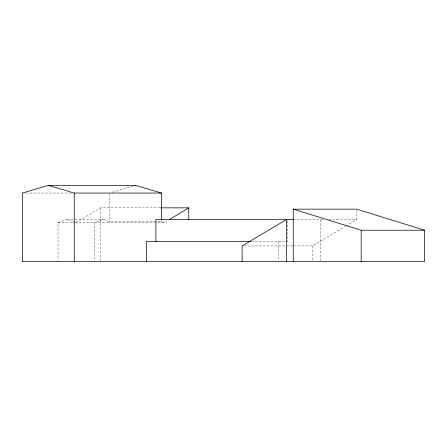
<?xml version="1.0" encoding="UTF-8"?>
<svg xmlns="http://www.w3.org/2000/svg" width="447" height="447" viewBox="0 0 447 447"><rect width="100%" height="100%" fill="white"/><g stroke="black" fill="none" stroke-linecap="round" stroke-linejoin="round"><path stroke-width="0.34" stroke-dasharray="2.23 1.68" d="M160.238 207.849L100.435 207.849L75.839 222.757L66.933 219.248L58.026 222.757L58.026 260.959M75.202 222.757L164.15 222.757L168.217 220.293M294.238 245.928L312.369 245.928L345.335 226.316M345.933 225.958L356.723 219.538L356.723 209.844M164.15 222.757L161.535 221.729L109.632 221.729L103.341 219.248L94.434 222.757L94.434 260.959M112.292 192.26L132.921 186.136M25.842 193.048L71.229 193.048M66.933 219.248L103.341 219.248M293.249 219.538L323.237 219.538M328.819 219.538L356.723 219.538M58.026 222.757L74.515 222.757M251.521 241.458L287.795 241.458L287.795 220.27M243.514 245.928L293.539 245.928M320.605 219.589L320.605 260.964M312.369 245.928L312.369 260.97M278.196 241.458L278.196 260.97M161.535 220.12L161.535 221.729M109.632 193.735L109.632 221.729M100.435 207.849L100.435 261.651"/><path stroke-width="0.67" d="M169.385 219.589L188.746 207.849L188.746 219.589M161.535 219.589L161.535 193.048L135.581 185.349L48.304 185.349L22.35 193.048L22.35 261.651L424.65 261.651L424.65 230.222L356.723 209.151L293.249 209.151L293.249 261.651M134.251 185.74L135.581 185.349M48.304 185.349L74.252 193.048L161.535 193.048M160.931 207.849L188.746 207.849M293.394 219.589L155.942 219.589L155.942 241.458M293.249 209.151L361.176 230.222L424.65 230.222M250.823 241.458L146.337 241.458L146.337 261.651M361.176 230.222L361.176 261.651M286.477 261.651L286.477 219.538L242.129 245.928L242.129 261.651M74.252 193.048L74.252 261.651"/></g></svg>
